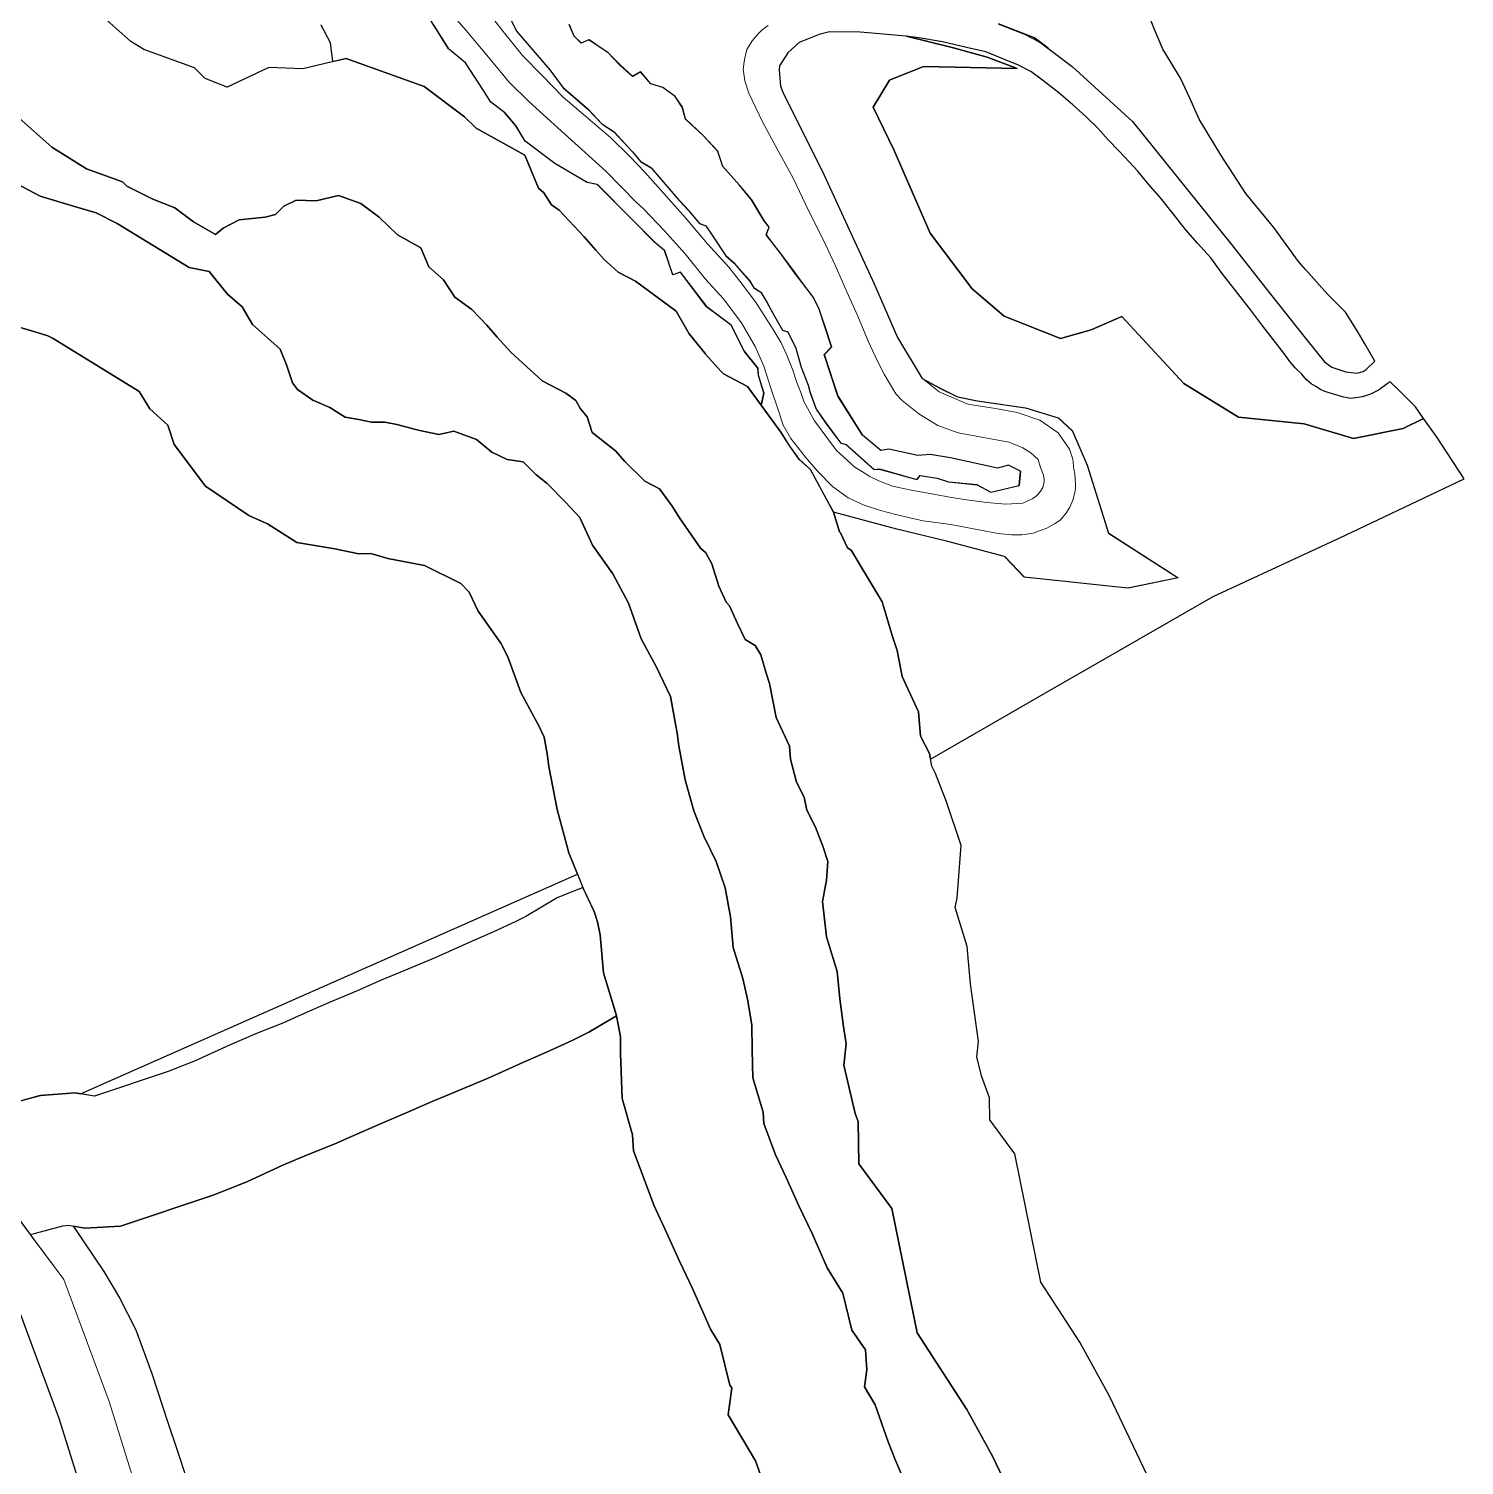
# Model space of a CAD drawing. Header units: millimetres. Extents: x 234550 to 240984, y 469077 to 474234.
# Drawn here: x 238610.5 to 238938, y 473046.7 to 473374.4 of the extents above; entities that cross this region are included whole.
import ezdxf

# ---------------------------------------------------------------- set-up
doc = ezdxf.new("R2010")
doc.units = ezdxf.units.MM
for name, color, linetype, lineweight in [('_proposed _Primary_road_Hatch', 7, 'Continuous', 0), ('_proposed OS-2 _hatch', 83, 'Continuous', 0), ('E1', 108, 'Continuous', 30)]:
    doc.layers.add(name, color=color, linetype=linetype, lineweight=lineweight)
doc.layers.add('Service-S2', color=192, linetype='Continuous')
doc.layers.add('water', color=140, linetype='Continuous', lineweight=30, true_color=0x00cdfe)

msp = doc.modelspace()

# ---------------------------------------------------------------- linework, layer by layer
at = {"layer": '_proposed _Primary_road_Hatch'}
for points in [[(238640.41, 473024.11), (238628.83, 473061.25), (238618.56, 473089.08), (238607.25, 473104.24)], [(238607.97, 473083.05), (238617.47, 473057.36), (238629.06, 473020.2)]]:
    msp.add_lwpolyline(points, dxfattribs=at)
at = {"layer": '_proposed OS-2 _hatch'}
for points in [[(238626.31, 473378.16), (238633.82, 473371.44), (238636.79, 473369.59), (238648.33, 473365.45), (238650.69, 473363.09), (238651.16, 473362.86), (238655.79, 473361.01), (238665.32, 473365.53), (238673.07, 473365.25), (238679.85, 473366.88), (238679.29, 473371.19), (238677.13, 473375.29)], [(238703.02, 473375.09), (238706.36, 473369.8), (238710.18, 473366.58), (238714.29, 473360.27), (238715.95, 473357.63), (238719.14, 473355.24), (238721.66, 473352.26), (238723.79, 473348.74), (238730.59, 473343.6), (238737.96, 473339.3), (238740.25, 473338.83), (238748.05, 473331.02), (238753.42, 473325.62), (238755.6, 473323.77), (238757.49, 473318.24), (238759.21, 473318.86), (238765.22, 473310.98), (238770.82, 473306.74), (238773.78, 473300.84), (238776.89, 473296.96), (238777.01, 473295.38), (238778.28, 473291.24), (238777.67, 473288.52), (238782.17, 473282.35), (238784.02, 473279.41), (238786.32, 473276.1), (238788.88, 473273.87), (238794.15, 473264.09), (238808.58, 473260.2), (238819.94, 473257.49), (238833.19, 473253.99), (238837.67, 473249.31), (238861.32, 473246.8), (238872.76, 473249.12), (238856.88, 473259.35), (238851.99, 473274.81), (238848.68, 473282.57), (238845.42, 473285.64), (238837.93, 473287.9), (238826.94, 473289.49), (238822.46, 473290.43), (238818.39, 473292.43), (238814.4, 473294.6), (238818.22, 473291.56), (238824.75, 473288.75), (238831.06, 473287.73), (238836.04, 473286.86), (238841.16, 473285.08), (238845.37, 473282.16), (238847.92, 473278.45), (238848.68, 473276.2), (238848.96, 473273.89), (238849.14, 473272.84), (238849.21, 473271.71), (238849.28, 473270.49), (238849.3, 473269.49), (238849.16, 473268.57), (238848.68, 473266.87), (238848, 473265.25), (238847.12, 473263.78), (238845.84, 473262.31), (238844.54, 473261.45), (238842.79, 473260.47), (238839.68, 473259.31), (238837.1, 473258.9), (238834.72, 473258.9), (238831.67, 473259.27), (238827.61, 473260.02), (238820.88, 473261.27), (238814.57, 473262.13), (238811.5, 473262.8), (238808.35, 473263.59), (238804.84, 473264.52), (238801.08, 473265.7), (238797.45, 473267.34), (238793.84, 473269.98), (238790.52, 473273.41), (238787.74, 473276.61), (238784.39, 473280.89), (238782.64, 473283.97), (238781.51, 473287.47), (238779.81, 473292.42), (238778.23, 473297.38), (238776.21, 473301.87), (238773.09, 473307.29), (238768.94, 473312.83), (238764.93, 473317.25), (238760.23, 473323.04), (238755.5, 473328.38), (238750.87, 473333.23), (238749.05, 473334.9), (238742.28, 473341.79), (238735.86, 473347.61), (238729.61, 473353.2), (238724.51, 473357.84), (238720.06, 473362.25), (238715.41, 473367.86), (238710.26, 473374), (238704.85, 473380.28)], [(238714.53, 473379.11), (238718.48, 473374.08), (238723.17, 473368.27), (238727.61, 473363.67), (238732.47, 473358.72), (238739.16, 473353.02), (238743.22, 473349.57), (238747.59, 473345.28), (238751.03, 473341.62), (238760.33, 473331.24), (238765.38, 473325.27), (238770.22, 473320), (238772.77, 473316.76), (238776.31, 473312.11), (238780.35, 473305.8), (238782.14, 473302.7), (238783.46, 473299.93), (238784.82, 473296.47), (238785.75, 473293.67), (238786.66, 473291.41), (238787.39, 473289.19), (238789.75, 473284.93), (238793.05, 473280.52), (238794.78, 473278.2), (238796.36, 473276.69), (238798.97, 473274.4), (238800.69, 473273.29), (238802.42, 473272.25), (238804.42, 473271.22), (238807.55, 473270.05), (238811.82, 473269.09), (238816.53, 473268.31), (238821.04, 473267.47), (238825.02, 473266.86), (238829, 473266.29), (238833.39, 473265.92), (238837.26, 473266.17), (238839.55, 473267.21), (238840.42, 473267.83), (238840.78, 473268.18), (238841.34, 473268.86), (238841.85, 473269.75), (238842.07, 473270.68), (238842.15, 473271.06), (238842.14, 473271.59), (238842.01, 473272.53), (238841.32, 473274.28), (238840.76, 473276.14), (238839.14, 473277.65), (238837.32, 473278.74), (238834.2, 473280.09), (238828.73, 473281.09), (238822.57, 473282.19), (238817.93, 473283.9), (238813.6, 473286.5), (238809.76, 473289.56), (238808.31, 473291.08), (238805.63, 473295.54), (238804.11, 473298.56), (238802.02, 473303.12), (238799.62, 473308.8), (238797.15, 473314.33), (238794.47, 473320.46), (238791.65, 473326.46), (238788.58, 473332.64), (238784.84, 473340.41), (238781.49, 473346.52), (238777.91, 473353.1), (238774.82, 473359.7), (238773.87, 473362.51), (238773.48, 473365.16), (238773.83, 473367.37), (238774.34, 473369.59), (238775.58, 473371.64), (238776.93, 473373.22), (238777.83, 473374.11), (238779.17, 473375.09)], [(238733.85, 473375.33), (238734.95, 473372.67), (238736.6, 473371.05), (238738.35, 473371.87), (238742.71, 473368.86), (238745.42, 473366.1), (238748.33, 473363.45), (238750.12, 473364.57), (238752.46, 473361.82), (238755.19, 473360.96), (238758.02, 473358.88), (238759.66, 473356.45), (238760.37, 473353.78), (238764.47, 473349.95), (238767.74, 473346.41), (238768.89, 473342.95), (238772.68, 473338.68), (238775.45, 473335.33), (238778.26, 473330.64), (238779.45, 473329.09), (238778.79, 473327.36), (238780.15, 473325.64), (238782.03, 473323.15), (238785.34, 473318.66), (238786.91, 473316.54), (238789.58, 473313.04), (238790.85, 473310.38), (238792.17, 473306.43), (238793.73, 473301.8), (238792.02, 473300.05), (238795.16, 473290.6), (238800.75, 473281.71), (238804.92, 473278.16), (238806.77, 473278.5), (238813.35, 473277.05), (238816.22, 473277.3), (238820.88, 473276.52), (238831.58, 473274.16), (238834.1, 473274.84), (238836.84, 473273.49), (238836.51, 473270.17), (238830.01, 473268.66), (238826.9, 473270.38), (238820.42, 473271.02), (238817.78, 473271.88), (238813.91, 473272.47), (238813.18, 473271.58), (238804.64, 473273.95), (238803.39, 473273.86), (238796.98, 473279.56), (238795.75, 473279.94), (238792.18, 473284.75), (238790.21, 473287.63), (238788.86, 473291.36), (238788.34, 473293.08), (238786.75, 473297.15), (238785.58, 473301.54), (238783.75, 473305.24), (238782.5, 473305.64), (238780.7, 473308.81), (238778.91, 473311.98), (238777.55, 473314.31), (238775.99, 473315.29), (238775, 473316.91), (238773.28, 473318.85), (238771.49, 473320.87), (238769.62, 473322.56), (238766.5, 473327.26), (238765.02, 473329.4), (238763.57, 473329.99), (238761.11, 473332.89), (238758.98, 473335.21), (238752.58, 473342.64), (238750.13, 473344.11), (238748.27, 473346.29), (238744.05, 473350.88), (238741.27, 473352.67), (238738.04, 473356.1), (238732.52, 473360.92), (238729.44, 473364.98), (238726.09, 473368.84), (238721.88, 473373.72), (238719.09, 473379.28)], [(238833.43, 473374.75), (238837.65, 473373.03), (238840.99, 473371.28), (238843.05, 473369.98), (238839.97, 473372.33), (238831.71, 473375.53)], [(238646.5, 473043.7), (238644.35, 473050.15), (238642.27, 473056.49), (238638.59, 473067.64), (238636.42, 473073.66), (238634.94, 473077.6), (238631.25, 473084.91), (238627.68, 473090.91), (238621.01, 473100.76), (238620.63, 473101.28), (238619.62, 473101.46), (238618.27, 473101.35), (238612.07, 473099.66), (238610.87, 473099.39), (238618.56, 473089.08), (238628.83, 473061.25), (238640.41, 473024.11)]]:
    msp.add_lwpolyline(points, dxfattribs=at)
at = {"layer": '_proposed OS-2 _hatch', "elevation": 0}
for points in [[(238703.02, 473375.09), (238706.36, 473369.8), (238710.18, 473366.58), (238714.29, 473360.27), (238715.95, 473357.63), (238719.14, 473355.24), (238721.66, 473352.26), (238723.79, 473348.74), (238730.59, 473343.6), (238737.96, 473339.3), (238740.25, 473338.83), (238748.05, 473331.02), (238753.42, 473325.62), (238755.6, 473323.77), (238757.49, 473318.24), (238759.21, 473318.86), (238765.22, 473310.98), (238770.82, 473306.74), (238773.78, 473300.84), (238776.89, 473296.96), (238777.01, 473295.38), (238778.28, 473291.24), (238777.67, 473288.52), (238782.17, 473282.35), (238784.02, 473279.41), (238786.32, 473276.1), (238788.88, 473273.87), (238794.15, 473264.09), (238808.58, 473260.2), (238819.94, 473257.49), (238833.19, 473253.99), (238837.67, 473249.31), (238861.32, 473246.8), (238872.76, 473249.12), (238856.88, 473259.35), (238851.99, 473274.81), (238848.68, 473282.57), (238845.42, 473285.64), (238837.93, 473287.9), (238826.94, 473289.49), (238822.46, 473290.43), (238818.39, 473292.43), (238814.4, 473294.6), (238818.22, 473291.56), (238824.75, 473288.75), (238831.06, 473287.73), (238836.04, 473286.86), (238841.16, 473285.08), (238845.37, 473282.16), (238847.92, 473278.45), (238848.68, 473276.2), (238848.96, 473273.89), (238849.14, 473272.84), (238849.21, 473271.71), (238849.28, 473270.49), (238849.3, 473269.49), (238849.16, 473268.57), (238848.68, 473266.87), (238848, 473265.25), (238847.12, 473263.78), (238845.84, 473262.31), (238844.54, 473261.45), (238842.79, 473260.47), (238839.68, 473259.31), (238837.1, 473258.9), (238834.72, 473258.9), (238831.67, 473259.27), (238827.61, 473260.02), (238820.88, 473261.27), (238814.57, 473262.13), (238811.5, 473262.8), (238808.35, 473263.59), (238804.84, 473264.52), (238801.08, 473265.7), (238797.45, 473267.34), (238793.84, 473269.98), (238790.52, 473273.41), (238787.74, 473276.61), (238784.39, 473280.89), (238782.64, 473283.97), (238781.51, 473287.47), (238779.81, 473292.42), (238778.23, 473297.38), (238776.21, 473301.87), (238773.09, 473307.29), (238768.94, 473312.83), (238764.93, 473317.25), (238760.23, 473323.04), (238755.5, 473328.38), (238750.87, 473333.23), (238749.05, 473334.9), (238742.28, 473341.79), (238735.86, 473347.61), (238729.61, 473353.2), (238724.51, 473357.84), (238720.06, 473362.25), (238715.41, 473367.86), (238710.26, 473374), (238704.85, 473380.28)], [(238714.53, 473379.11), (238718.48, 473374.08), (238723.17, 473368.27), (238727.61, 473363.67), (238732.47, 473358.72), (238739.16, 473353.02), (238743.22, 473349.57), (238747.59, 473345.28), (238751.03, 473341.62), (238760.33, 473331.24), (238765.38, 473325.27), (238770.22, 473320), (238772.77, 473316.76), (238776.31, 473312.11), (238780.35, 473305.8), (238782.14, 473302.7), (238783.46, 473299.93), (238784.82, 473296.47), (238785.75, 473293.67), (238786.66, 473291.41), (238787.39, 473289.19), (238789.75, 473284.93), (238793.05, 473280.52), (238794.78, 473278.2), (238796.36, 473276.69), (238798.97, 473274.4), (238800.69, 473273.29), (238802.42, 473272.25), (238804.42, 473271.22), (238807.55, 473270.05), (238811.82, 473269.09), (238816.53, 473268.31), (238821.04, 473267.47), (238825.02, 473266.86), (238829, 473266.29), (238833.39, 473265.92), (238837.26, 473266.17), (238839.55, 473267.21), (238840.42, 473267.83), (238840.78, 473268.18), (238841.34, 473268.86), (238841.85, 473269.75), (238842.07, 473270.68), (238842.15, 473271.06), (238842.14, 473271.59), (238842.01, 473272.53), (238841.32, 473274.28), (238840.76, 473276.14), (238839.14, 473277.65), (238837.32, 473278.74), (238834.2, 473280.09), (238828.73, 473281.09), (238822.57, 473282.19), (238817.93, 473283.9), (238813.6, 473286.5), (238809.76, 473289.56), (238808.31, 473291.08), (238805.63, 473295.54), (238804.11, 473298.56), (238802.02, 473303.12), (238799.62, 473308.8), (238797.15, 473314.33), (238794.47, 473320.46), (238791.65, 473326.46), (238788.58, 473332.64), (238784.84, 473340.41), (238781.49, 473346.52), (238777.91, 473353.1), (238774.82, 473359.7), (238773.87, 473362.51), (238773.48, 473365.16), (238773.83, 473367.37), (238774.34, 473369.59), (238775.58, 473371.64), (238776.93, 473373.22), (238777.83, 473374.11), (238779.17, 473375.09)], [(238733.85, 473375.33), (238734.95, 473372.67), (238736.6, 473371.05), (238738.35, 473371.87), (238742.71, 473368.86), (238745.42, 473366.1), (238748.33, 473363.45), (238750.12, 473364.57), (238752.46, 473361.82), (238755.19, 473360.96), (238758.02, 473358.88), (238759.66, 473356.45), (238760.37, 473353.78), (238764.47, 473349.95), (238767.74, 473346.41), (238768.89, 473342.95), (238772.68, 473338.68), (238775.45, 473335.33), (238778.26, 473330.64), (238779.45, 473329.09), (238778.79, 473327.36), (238780.15, 473325.64), (238782.03, 473323.15), (238785.34, 473318.66), (238786.91, 473316.54), (238789.58, 473313.04), (238790.85, 473310.38), (238792.17, 473306.43), (238793.73, 473301.8), (238792.02, 473300.05), (238795.16, 473290.6), (238800.75, 473281.71), (238804.92, 473278.16), (238806.77, 473278.5), (238813.35, 473277.05), (238816.22, 473277.3), (238820.88, 473276.52), (238831.58, 473274.16), (238834.1, 473274.84), (238836.84, 473273.49), (238836.51, 473270.17), (238830.01, 473268.66), (238826.9, 473270.38), (238820.42, 473271.02), (238817.78, 473271.88), (238813.91, 473272.47), (238813.18, 473271.58), (238804.64, 473273.95), (238803.39, 473273.86), (238796.98, 473279.56), (238795.75, 473279.94), (238792.18, 473284.75), (238790.21, 473287.63), (238788.86, 473291.36), (238788.34, 473293.08), (238786.75, 473297.15), (238785.58, 473301.54), (238783.75, 473305.24), (238782.5, 473305.64), (238780.7, 473308.81), (238778.91, 473311.98), (238777.55, 473314.31), (238775.99, 473315.29), (238775, 473316.91), (238773.28, 473318.85), (238771.49, 473320.87), (238769.62, 473322.56), (238766.5, 473327.26), (238765.02, 473329.4), (238763.57, 473329.99), (238761.11, 473332.89), (238758.98, 473335.21), (238752.58, 473342.64), (238750.13, 473344.11), (238748.27, 473346.29), (238744.05, 473350.88), (238741.27, 473352.67), (238738.04, 473356.1), (238732.52, 473360.92), (238729.44, 473364.98), (238726.09, 473368.84), (238721.88, 473373.72), (238719.09, 473379.28)], [(238833.43, 473374.75), (238837.65, 473373.03), (238840.99, 473371.28), (238843.05, 473369.98), (238839.97, 473372.33), (238831.71, 473375.53)]]:
    msp.add_lwpolyline(points, dxfattribs=at)
at = {"layer": '_proposed OS-2 _hatch'}
msp.add_lwpolyline([(238703.41, 473162.52), (238711.02, 473165.96), (238716.37, 473168.31), (238721.62, 473170.72), (238723.93, 473171.86), (238731.08, 473176.14), (238736.92, 473178.49), (238735.69, 473181.56), (238622.33, 473131.44), (238625.52, 473130.88), (238642.35, 473136.54), (238648.5, 473138.94), (238656.28, 473142.56), (238662.49, 473145.18), (238668.49, 473147.57), (238671.95, 473149.13), (238678.89, 473152.16), (238685.26, 473154.85), (238690.93, 473157.37), (238694.26, 473158.74), (238697.88, 473160.22)], close=True, dxfattribs=at)
at = {"layer": 'E1'}
for points in [[(238865.68, 473044.46), (238857.09, 473062.51), (238850.33, 473074.81), (238841.44, 473088.51), (238835.48, 473117.76), (238829.74, 473125.51), (238829.69, 473130.52), (238827.87, 473135.55), (238826.84, 473139.88), (238827.22, 473143.39), (238826.12, 473151.04), (238825.33, 473156.5), (238824.58, 473165.07), (238821.86, 473173.97), (238822.28, 473176.14), (238823.21, 473188.07), (238819.92, 473198.04), (238817.41, 473204.5), (238816.57, 473206.16), (238815.97, 473209.08), (238813.96, 473213.04), (238813.53, 473218.53), (238809.75, 473226.59), (238808.61, 473232.54), (238807.48, 473235.99), (238805.23, 473243.69), (238798.17, 473255.44), (238797.3, 473255.97), (238795.72, 473259.41), (238795.51, 473259.64), (238794.1, 473264.08), (238788.83, 473273.86), (238786.27, 473276.09), (238783.98, 473279.4), (238782.12, 473282.34), (238774.51, 473292.78), (238768.99, 473295.65), (238768.38, 473296.25), (238765, 473300.06), (238764.87, 473300.16), (238764.84, 473300.27), (238761.2, 473304.75), (238758.21, 473309.94), (238748.96, 473316.78), (238744.96, 473318.86), (238743.29, 473320.37), (238741.78, 473321.75), (238739.87, 473323.87), (238737.22, 473326.93), (238731.49, 473332.97), (238729.81, 473334.2), (238728.02, 473336.92), (238726.83, 473337.97), (238723.67, 473345.55), (238712.59, 473351.69), (238709.91, 473354.25), (238700.73, 473361.21), (238682.9, 473367.61), (238673.07, 473365.25), (238665.32, 473365.53), (238655.79, 473361.01), (238650.77, 473363.01), (238648.33, 473365.45), (238636.79, 473369.59), (238633.82, 473371.44), (238626.31, 473378.16)], [(238677.13, 473375.29), (238679.29, 473371.19), (238679.85, 473366.88), (238682.9, 473367.61), (238700.73, 473361.21), (238709.91, 473354.25), (238712.59, 473351.69), (238723.67, 473345.55), (238726.83, 473337.97), (238728.02, 473336.92), (238729.81, 473334.2), (238731.49, 473332.97), (238737.22, 473326.93), (238739.87, 473323.87), (238741.78, 473321.75), (238743.29, 473320.37), (238744.96, 473318.86), (238748.96, 473316.78), (238758.21, 473309.94), (238761.2, 473304.75), (238764.84, 473300.27), (238764.85, 473300.22), (238768.38, 473296.25), (238768.99, 473295.65), (238774.51, 473292.78), (238777.63, 473288.51), (238778.24, 473291.23), (238776.97, 473295.37), (238776.84, 473296.95), (238773.73, 473300.83), (238770.77, 473306.73), (238765.17, 473310.97), (238759.17, 473318.85), (238757.44, 473318.23), (238755.55, 473323.76), (238753.37, 473325.61), (238748, 473331.01), (238740.2, 473338.82), (238737.91, 473339.29), (238730.55, 473343.59), (238723.75, 473348.73), (238721.62, 473352.25), (238719.09, 473355.23), (238715.91, 473357.62), (238714.25, 473360.26), (238710.13, 473366.56), (238706.31, 473369.79), (238700.62, 473378.79)], [(238719.04, 473379.27), (238721.83, 473373.71), (238726.04, 473368.83), (238729.39, 473364.97), (238732.47, 473360.91), (238737.99, 473356.09), (238741.22, 473352.66), (238744, 473350.87), (238748.22, 473346.28), (238750.08, 473344.1), (238752.53, 473342.63), (238758.93, 473335.2), (238761.06, 473332.88), (238763.53, 473329.97), (238764.97, 473329.39), (238766.45, 473327.25), (238769.57, 473322.55), (238771.44, 473320.86), (238773.23, 473318.84), (238774.95, 473316.9), (238775.94, 473315.28), (238777.5, 473314.3), (238778.86, 473311.97), (238780.65, 473308.8), (238782.45, 473305.63), (238783.7, 473305.23), (238785.53, 473301.53), (238786.7, 473297.14), (238788.29, 473293.07), (238788.81, 473291.35), (238790.16, 473287.62), (238792.13, 473284.74), (238795.7, 473279.93), (238796.93, 473279.55), (238803.34, 473273.85), (238804.59, 473273.94), (238813.13, 473271.56), (238813.86, 473272.46), (238817.74, 473271.87), (238820.37, 473271.01), (238826.85, 473270.37), (238829.96, 473268.65), (238836.47, 473270.16), (238836.79, 473273.48), (238834.05, 473274.83), (238831.53, 473274.15), (238820.83, 473276.51), (238816.17, 473277.29), (238813.31, 473277.04), (238806.72, 473278.49), (238804.87, 473278.15), (238800.7, 473281.7), (238795.11, 473290.59), (238791.97, 473300.04), (238793.68, 473301.79), (238792.13, 473306.42), (238790.8, 473310.37), (238789.54, 473313.03), (238786.87, 473316.53), (238785.29, 473318.64), (238781.98, 473323.14), (238780.1, 473325.63), (238778.74, 473327.35), (238779.4, 473329.08), (238778.21, 473330.63), (238775.4, 473335.31), (238772.63, 473338.66), (238768.84, 473342.94), (238767.69, 473346.39), (238764.42, 473349.94), (238760.32, 473353.77), (238759.61, 473356.44), (238757.97, 473358.87), (238755.15, 473360.95), (238752.41, 473361.81), (238750.08, 473364.56), (238748.28, 473363.44), (238745.37, 473366.09), (238742.67, 473368.85), (238738.3, 473371.86), (238736.55, 473371.04), (238734.91, 473372.66), (238733.81, 473375.32)], [(238831.66, 473375.51), (238839.92, 473372.32), (238848.57, 473365.72), (238862.29, 473353.19), (238884.88, 473325.14), (238893.52, 473314.19), (238901.98, 473303.49), (238906.08, 473298.42), (238907.82, 473297.16), (238911.01, 473296.12), (238913.51, 473295.81), (238914.96, 473296.17), (238915.61, 473296.62), (238917.61, 473298.52), (238915.28, 473302.49), (238913.69, 473305.2), (238910.91, 473309.74), (238906.84, 473313.73), (238901.79, 473319.45), (238900.17, 473321.27), (238894.53, 473329.04), (238888.18, 473336.8), (238882.52, 473345.44), (238877.56, 473353.76), (238875.39, 473358.5), (238873.29, 473363.06), (238871.05, 473366.75), (238869.23, 473369.72), (238867.37, 473374.19), (238865.86, 473377.76)], [(238608.27, 473354.04), (238615.77, 473347.33), (238623.67, 473342.43), (238631.88, 473339.48), (238632.89, 473338.48), (238638.82, 473335.48), (238643.83, 473333.48), (238648.13, 473330.34), (238653.11, 473327.41), (238654.87, 473328.85), (238658.49, 473330.74), (238664.49, 473331.35), (238666.8, 473332), (238668.69, 473333.93), (238671.56, 473335.28), (238676.1, 473335.12), (238681.2, 473336.35), (238686.26, 473334.53), (238690.43, 473331.37), (238694.67, 473327.32), (238700, 473324.37), (238701.79, 473320.08), (238705.14, 473317.11), (238707.74, 473313.16), (238711.61, 473310.34), (238715, 473306.77), (238717.36, 473304.04), (238720.46, 473300.58), (238723.13, 473298.15), (238727.68, 473294.04), (238733.01, 473291.26), (238735.34, 473289.54), (238736.4, 473287.69), (238737.92, 473285.82), (238739.02, 473282.3), (238744.37, 473278.11), (238746.54, 473275.67), (238751.05, 473271.16), (238754.42, 473269.41), (238757.29, 473265.46), (238758.96, 473262.83), (238763.75, 473255.92), (238765.01, 473254.82), (238766.36, 473252.32), (238767.97, 473247.26), (238769.59, 473243.6), (238770.37, 473242.73), (238772.22, 473238.71), (238773.97, 473235.07), (238776.25, 473233.68), (238777.53, 473231.55), (238778.82, 473227.13), (238779.5, 473225.03), (238781, 473217.24), (238784.05, 473210.74), (238784.28, 473207.76), (238785.68, 473202.49), (238787.39, 473199.12), (238787.99, 473196.17), (238789.99, 473192.24), (238791.67, 473187.91), (238792.83, 473184.39), (238792.51, 473180.18), (238791.56, 473175.3), (238792.54, 473167.26), (238794.97, 473159.31), (238795.52, 473153.07), (238796.42, 473146.77), (238796.99, 473142.84), (238796.46, 473137.98), (238799.07, 473126.97), (238799.74, 473125.1), (238799.85, 473115.46), (238807.42, 473105.25), (238813.18, 473076.96), (238824.56, 473059.41), (238830.38, 473048.82), (238838.41, 473031.94)], [(238810.37, 473042.91), (238808.25, 473047.84), (238806.59, 473052.08), (238803.61, 473060.52), (238801.18, 473064.63), (238801.68, 473068.48), (238801.41, 473073.02), (238798.28, 473077.51), (238796.23, 473086), (238792.67, 473091.75), (238789.21, 473099.61), (238786.2, 473105.88), (238783.32, 473112.32), (238780.87, 473117.55), (238778.19, 473124.7), (238778.04, 473127.27), (238775.74, 473135.12), (238775.54, 473141.39), (238775.44, 473147.18), (238774.47, 473153), (238773.42, 473157.72), (238771.23, 473164.78), (238770.63, 473171.8), (238769.37, 473178.42), (238767.31, 473184.4), (238764.56, 473190.17), (238762.22, 473196), (238760.3, 473203.06), (238758.82, 473210.79), (238758.45, 473213.66), (238756.89, 473222.05), (238753.66, 473228.91), (238750.24, 473235.25), (238747.35, 473243.32), (238743.77, 473250.01), (238739.1, 473256.6), (238736.2, 473262.91), (238732.96, 473266.35), (238728.75, 473270.63), (238726.23, 473272.7), (238723.31, 473275.56), (238719.65, 473276.09), (238716.16, 473277.79), (238712.69, 473280.7), (238707.49, 473282.55), (238704.08, 473281.85), (238699.33, 473282.78), (238694.47, 473284.13), (238691.76, 473284.64), (238688.7, 473284.64), (238685.82, 473285.21), (238682.7, 473285.75), (238679.2, 473287.97), (238675.35, 473289.68), (238671.8, 473292.09), (238670.67, 473293.59), (238669.34, 473297.7), (238667.84, 473301.28), (238661.58, 473306.9), (238659.21, 473310.91), (238655.85, 473313.86), (238651.7, 473319), (238647.08, 473319.9), (238630.69, 473329.97), (238625.92, 473332.35), (238620.99, 473333.81), (238613.11, 473336.17), (238607.92, 473338.95)], [(238601.59, 473308.31), (238612.42, 473305.06), (238614.87, 473304.33), (238616.12, 473303.71), (238635.49, 473291.81), (238635.74, 473291.66), (238638.11, 473287.66), (238642.26, 473283.93), (238643.68, 473279.53), (238650.86, 473270.06), (238660.71, 473263.35), (238664.99, 473261.45), (238671.68, 473257.2), (238680.35, 473255.71), (238685.79, 473254.63), (238688.56, 473254.64), (238692.4, 473253.57), (238700.78, 473251.92), (238709.06, 473247.87), (238711.01, 473245.87), (238713.02, 473241.52), (238718.21, 473234.2), (238719.85, 473231.12), (238722.76, 473223), (238726.87, 473215.39), (238728.1, 473212.77), (238728.8, 473209), (238729.18, 473206.06), (238731.05, 473196.29), (238733.73, 473186.44), (238735.69, 473181.56), (238737.06, 473178.14), (238739.49, 473173.03), (238740.3, 473170.68), (238740.87, 473167.7), (238741.61, 473159), (238744.63, 473149.28), (238744.57, 473149.25), (238745.01, 473147.26), (238745.48, 473144.44), (238745.55, 473140.67), (238745.88, 473130.36), (238748.28, 473122.12), (238748.5, 473118.42), (238753.19, 473105.9), (238756.04, 473099.83), (238758.97, 473093.27), (238761.95, 473087.06), (238766.06, 473077.74), (238768.2, 473074.28), (238770.44, 473065.02), (238770.89, 473064.37), (238770.1, 473058.26), (238776.3, 473047.76), (238778.48, 473041.61)], [(238607.25, 473104.24), (238610.87, 473099.39), (238612.07, 473099.66), (238618.27, 473101.35), (238619.62, 473101.46), (238623.35, 473100.79), (238631.48, 473101.23), (238652.6, 473108.33), (238660.3, 473111.34), (238668.45, 473115.14), (238673.87, 473117.42), (238680.21, 473119.95), (238684.12, 473121.71), (238690.73, 473124.6), (238697.17, 473127.32), (238702.71, 473129.77), (238705.65, 473130.98), (238709.34, 473132.49), (238715.36, 473135), (238723.23, 473138.56), (238728.66, 473140.94), (238734.51, 473143.63), (238738.29, 473145.49), (238744.57, 473149.25), (238744.4, 473150), (238741.61, 473159), (238740.87, 473167.7), (238740.3, 473170.68), (238739.49, 473173.03), (238736.9, 473178.48), (238731.08, 473176.14), (238723.93, 473171.86), (238721.62, 473170.72), (238716.37, 473168.31), (238711.02, 473165.96), (238703.41, 473162.52), (238697.88, 473160.22), (238694.26, 473158.74), (238690.93, 473157.37), (238685.26, 473154.85), (238678.89, 473152.16), (238671.95, 473149.13), (238668.49, 473147.57), (238662.49, 473145.18), (238656.28, 473142.56), (238648.5, 473138.94), (238642.35, 473136.54), (238625.52, 473130.88), (238621.09, 473131.66), (238613.11, 473131.04), (238604.88, 473128.8)], [(238629.06, 473020.2), (238617.47, 473057.36), (238607.97, 473083.05)]]:
    msp.add_lwpolyline(points, dxfattribs=at)
at = {"layer": 'E1', "elevation": 0}
msp.add_lwpolyline([(238938, 473271.71), (238931.65, 473281.36), (238928.73, 473285.5), (238924.04, 473283.2), (238912.73, 473280.89), (238901.44, 473284.22), (238886.51, 473285.78), (238874.06, 473293.42), (238859.9, 473308.75), (238852.92, 473305.67), (238845.9, 473303.68), (238833.04, 473308.8), (238825.71, 473315.06), (238816.15, 473327.75), (238807.96, 473346.6), (238803.19, 473356.45), (238806.9, 473362.67), (238814.63, 473365.77), (238835.97, 473365.27), (238829.16, 473367.91), (238821.15, 473370.1), (238810.7, 473372.68), (238800.2, 473373.58), (238793.19, 473373.65), (238790.83, 473373.07), (238786.3, 473371.2), (238783.67, 473368.85), (238781.75, 473365.92), (238781.68, 473364.99), (238782.01, 473361.26), (238782.67, 473359.53), (238791.51, 473341.92), (238803.38, 473316.2), (238808.69, 473303.91), (238814.35, 473294.59), (238818.34, 473292.42), (238822.41, 473290.42), (238826.89, 473289.48), (238837.88, 473287.89), (238845.37, 473285.63), (238848.63, 473282.56), (238851.94, 473274.8), (238856.83, 473259.34), (238872.71, 473249.11), (238861.27, 473246.79), (238837.62, 473249.3), (238833.14, 473253.98), (238819.89, 473257.48), (238808.53, 473260.19), (238794.1, 473264.08), (238795.51, 473259.64), (238795.72, 473259.41), (238797.3, 473255.97), (238798.17, 473255.44), (238805.23, 473243.69), (238807.48, 473235.99), (238808.61, 473232.54), (238809.75, 473226.59), (238813.53, 473218.53), (238813.96, 473213.04), (238815.97, 473209.08), (238816.24, 473207.76), (238842.47, 473222.93), (238854.27, 473229.69), (238880.71, 473244.88), (238909.59, 473258.28), (238916.83, 473261.65)], close=True, dxfattribs=at)
at = {"layer": 'E1'}
msp.add_lwpolyline([(238938, 473271.71), (238931.65, 473281.36), (238928.73, 473285.5), (238924.04, 473283.2), (238912.73, 473280.89), (238901.44, 473284.22), (238886.51, 473285.78), (238874.06, 473293.42), (238859.9, 473308.75), (238852.92, 473305.67), (238845.9, 473303.68), (238833.04, 473308.8), (238825.71, 473315.06), (238816.15, 473327.75), (238807.96, 473346.6), (238803.19, 473356.45), (238806.9, 473362.67), (238814.63, 473365.77), (238835.97, 473365.27), (238829.16, 473367.91), (238821.15, 473370.1), (238810.7, 473372.68), (238800.2, 473373.58), (238793.19, 473373.65), (238790.83, 473373.07), (238786.3, 473371.2), (238783.67, 473368.85), (238781.75, 473365.92), (238781.68, 473364.99), (238782.01, 473361.26), (238782.67, 473359.53), (238791.51, 473341.92), (238803.38, 473316.2), (238808.69, 473303.91), (238814.35, 473294.59), (238818.34, 473292.42), (238822.41, 473290.42), (238826.89, 473289.48), (238837.88, 473287.89), (238845.37, 473285.63), (238848.63, 473282.56), (238851.94, 473274.8), (238856.83, 473259.34), (238872.71, 473249.11), (238861.27, 473246.79), (238837.62, 473249.3), (238833.14, 473253.98), (238819.89, 473257.48), (238808.53, 473260.19), (238794.1, 473264.08), (238795.51, 473259.64), (238795.72, 473259.41), (238797.3, 473255.97), (238798.17, 473255.44), (238805.23, 473243.69), (238807.48, 473235.99), (238808.61, 473232.54), (238809.75, 473226.59), (238813.53, 473218.53), (238813.96, 473213.04), (238815.97, 473209.08), (238816.24, 473207.76), (238842.47, 473222.93), (238854.27, 473229.69), (238880.71, 473244.88), (238909.59, 473258.28), (238916.83, 473261.65)], close=True, dxfattribs=at)
at = {"layer": 'Service-S2', "transparency": 33554633}
msp.add_lwpolyline([(238871.64, 473332.06), (238868.74, 473335.79), (238865.9, 473338.96), (238863.54, 473341.85), (238861.65, 473343.94), (238859.19, 473346.55), (238856.78, 473349), (238854.43, 473351.68), (238851.69, 473354.35), (238848.69, 473357.01), (238845.51, 473359.75), (238841.77, 473362.6), (238839.11, 473364.58), (238838.68, 473364.82), (238836.31, 473366.06), (238833.1, 473367.36), (238828.86, 473369.06), (238824.48, 473370.09), (238818.96, 473371.34), (238813.61, 473372.25), (238810.7, 473372.68), (238821.15, 473370.1), (238829.16, 473367.91), (238835.97, 473365.27), (238814.63, 473365.77), (238806.9, 473362.67), (238803.19, 473356.45), (238807.96, 473346.6), (238816.15, 473327.75), (238825.71, 473315.06), (238833.04, 473308.8), (238845.9, 473303.68), (238852.92, 473305.67), (238859.9, 473308.75), (238874.06, 473293.42), (238886.51, 473285.78), (238901.44, 473284.22), (238912.73, 473280.89), (238924.04, 473283.2), (238928.73, 473285.5), (238926.89, 473288.12), (238923.28, 473291.67), (238920.99, 473293.89), (238920.65, 473293.55), (238918.4, 473291.9), (238916.75, 473291.07), (238916.41, 473290.93), (238915.48, 473290.64), (238914.71, 473290.44), (238913.77, 473290.24), (238912.1, 473290.03), (238910.46, 473290.32), (238909.2, 473290.71), (238907.93, 473291.08), (238906.92, 473291.41), (238906.22, 473291.62), (238905.24, 473292.1), (238904.17, 473292.74), (238903.05, 473293.4), (238902.02, 473294.28), (238900.98, 473295.54), (238899.46, 473297.03), (238898.17, 473298.5), (238896.87, 473300.4), (238894.45, 473303.4), (238892.05, 473306.51), (238889.32, 473310.17), (238886.31, 473314.01), (238882.8, 473318.56), (238880.15, 473322.09), (238877.14, 473325.43), (238874.4, 473328.58)], close=True, dxfattribs=at)
at = {"layer": 'Service-S2'}
msp.add_lwpolyline([(238871.64, 473332.06), (238868.74, 473335.79), (238865.9, 473338.96), (238863.54, 473341.85), (238861.65, 473343.94), (238859.19, 473346.55), (238856.78, 473349), (238854.43, 473351.68), (238851.69, 473354.35), (238848.69, 473357.01), (238845.51, 473359.75), (238841.77, 473362.6), (238839.11, 473364.58), (238838.68, 473364.82), (238836.31, 473366.06), (238833.1, 473367.36), (238828.86, 473369.06), (238824.48, 473370.09), (238818.96, 473371.34), (238813.61, 473372.25), (238810.7, 473372.68), (238821.15, 473370.1), (238829.16, 473367.91), (238835.97, 473365.27), (238814.63, 473365.77), (238806.9, 473362.67), (238803.19, 473356.45), (238807.96, 473346.6), (238816.15, 473327.75), (238825.71, 473315.06), (238833.04, 473308.8), (238845.9, 473303.68), (238852.92, 473305.67), (238859.9, 473308.75), (238874.06, 473293.42), (238886.51, 473285.78), (238901.44, 473284.22), (238912.73, 473280.89), (238924.04, 473283.2), (238928.73, 473285.5), (238926.89, 473288.12), (238923.28, 473291.67), (238920.99, 473293.89), (238920.65, 473293.55), (238918.4, 473291.9), (238916.75, 473291.07), (238916.41, 473290.93), (238915.48, 473290.64), (238914.71, 473290.44), (238913.77, 473290.24), (238912.1, 473290.03), (238910.46, 473290.32), (238909.2, 473290.71), (238907.93, 473291.08), (238906.92, 473291.41), (238906.22, 473291.62), (238905.24, 473292.1), (238904.17, 473292.74), (238903.05, 473293.4), (238902.02, 473294.28), (238900.98, 473295.54), (238899.46, 473297.03), (238898.17, 473298.5), (238896.87, 473300.4), (238894.45, 473303.4), (238892.05, 473306.51), (238889.32, 473310.17), (238886.31, 473314.01), (238882.8, 473318.56), (238880.15, 473322.09), (238877.14, 473325.43), (238874.4, 473328.58)], close=True, dxfattribs=at)
for points in [[(238603.67, 473128.53), (238613.21, 473131.05), (238621.09, 473131.66), (238622.33, 473131.44), (238735.69, 473181.56), (238733.73, 473186.44), (238731.05, 473196.29), (238729.18, 473206.06), (238728.8, 473209), (238728.1, 473212.77), (238726.87, 473215.39), (238722.76, 473223), (238719.85, 473231.12), (238718.21, 473234.2), (238713.02, 473241.52), (238711.01, 473245.87), (238709.06, 473247.87), (238700.78, 473251.92), (238692.4, 473253.57), (238688.56, 473254.64), (238685.79, 473254.63), (238680.35, 473255.71), (238671.68, 473257.2), (238664.99, 473261.45), (238660.71, 473263.35), (238650.86, 473270.06), (238643.68, 473279.53), (238642.26, 473283.93), (238638.11, 473287.66), (238635.82, 473291.52), (238635.49, 473291.81), (238616.12, 473303.71), (238614.87, 473304.33), (238612.42, 473305.06), (238601.59, 473308.31)], [(238778.48, 473041.61), (238776.3, 473047.76), (238770.1, 473058.26), (238770.89, 473064.37), (238770.44, 473065.02), (238768.2, 473074.28), (238766.06, 473077.74), (238761.95, 473087.06), (238758.97, 473093.27), (238756.04, 473099.83), (238753.19, 473105.9), (238748.5, 473118.42), (238748.28, 473122.12), (238745.88, 473130.36), (238745.55, 473140.67), (238745.48, 473144.44), (238745.01, 473147.26), (238744.57, 473149.25), (238738.29, 473145.49), (238734.51, 473143.63), (238728.66, 473140.94), (238723.23, 473138.56), (238715.36, 473135), (238709.34, 473132.49), (238705.65, 473130.98), (238702.71, 473129.77), (238697.17, 473127.32), (238690.73, 473124.6), (238684.12, 473121.71), (238680.21, 473119.95), (238673.87, 473117.42), (238668.45, 473115.14), (238660.3, 473111.34), (238652.6, 473108.33), (238631.48, 473101.23), (238623.35, 473100.79), (238620.63, 473101.28), (238621.01, 473100.76), (238627.68, 473090.91), (238631.25, 473084.91), (238634.94, 473077.6), (238636.42, 473073.66), (238638.59, 473067.64), (238642.27, 473056.49), (238644.35, 473050.15), (238646.5, 473043.7)]]:
    msp.add_lwpolyline(points, dxfattribs=at)
at = {"layer": 'Service-S2', "transparency": 33554633}
msp.add_lwpolyline([(238778.48, 473041.61), (238776.3, 473047.76), (238770.1, 473058.26), (238770.89, 473064.37), (238770.44, 473065.02), (238768.2, 473074.28), (238766.06, 473077.74), (238761.95, 473087.06), (238758.97, 473093.27), (238756.04, 473099.83), (238753.19, 473105.9), (238748.5, 473118.42), (238748.28, 473122.12), (238745.88, 473130.36), (238745.55, 473140.67), (238745.48, 473144.44), (238745.01, 473147.26), (238744.57, 473149.25), (238738.29, 473145.49), (238734.51, 473143.63), (238728.66, 473140.94), (238723.23, 473138.56), (238715.36, 473135), (238709.34, 473132.49), (238705.65, 473130.98), (238702.71, 473129.77), (238697.17, 473127.32), (238690.73, 473124.6), (238684.12, 473121.71), (238680.21, 473119.95), (238673.87, 473117.42), (238668.45, 473115.14), (238660.3, 473111.34), (238652.6, 473108.33), (238631.48, 473101.23), (238623.35, 473100.79), (238620.63, 473101.28), (238621.01, 473100.76), (238627.68, 473090.91), (238631.25, 473084.91), (238634.94, 473077.6), (238636.42, 473073.66), (238638.59, 473067.64), (238642.27, 473056.49), (238644.35, 473050.15), (238646.5, 473043.7)], dxfattribs=at)
at = {"layer": 'water'}
for points in [[(238838.41, 473031.94), (238830.38, 473048.82), (238824.56, 473059.41), (238813.18, 473076.96), (238807.42, 473105.25), (238799.85, 473115.46), (238799.74, 473125.1), (238799.07, 473126.97), (238796.46, 473137.98), (238796.99, 473142.84), (238796.42, 473146.77), (238795.52, 473153.07), (238794.97, 473159.31), (238792.54, 473167.26), (238791.56, 473175.3), (238792.51, 473180.18), (238792.83, 473184.39), (238791.67, 473187.91), (238789.99, 473192.24), (238787.99, 473196.17), (238787.39, 473199.12), (238785.68, 473202.49), (238784.28, 473207.76), (238784.05, 473210.74), (238781, 473217.24), (238779.5, 473225.03), (238778.82, 473227.13), (238777.53, 473231.55), (238776.25, 473233.68), (238773.97, 473235.07), (238772.22, 473238.71), (238770.37, 473242.73), (238769.59, 473243.6), (238767.97, 473247.26), (238766.36, 473252.32), (238765.01, 473254.82), (238763.75, 473255.92), (238758.96, 473262.83), (238757.29, 473265.46), (238754.42, 473269.41), (238751.05, 473271.16), (238746.54, 473275.67), (238744.37, 473278.11), (238739.02, 473282.3), (238737.92, 473285.82), (238736.4, 473287.69), (238735.34, 473289.54), (238733.01, 473291.26), (238727.68, 473294.04), (238723.13, 473298.15), (238720.46, 473300.58), (238717.36, 473304.04), (238715, 473306.77), (238711.61, 473310.34), (238707.74, 473313.16), (238705.14, 473317.11), (238701.79, 473320.08), (238700, 473324.37), (238694.67, 473327.32), (238690.43, 473331.37), (238686.26, 473334.53), (238681.2, 473336.35), (238676.1, 473335.12), (238671.56, 473335.28), (238668.69, 473333.93), (238666.8, 473332), (238664.49, 473331.35), (238658.49, 473330.74), (238654.87, 473328.85), (238653.11, 473327.41), (238648.13, 473330.34), (238643.83, 473333.48), (238638.82, 473335.48), (238632.89, 473338.48), (238631.88, 473339.48), (238623.67, 473342.43), (238615.77, 473347.33), (238608.27, 473354.04)], [(238607.92, 473338.95), (238613.11, 473336.17), (238620.99, 473333.81), (238625.92, 473332.35), (238630.69, 473329.97), (238647.08, 473319.9), (238651.7, 473319), (238655.85, 473313.86), (238659.21, 473310.91), (238661.58, 473306.9), (238667.84, 473301.28), (238669.34, 473297.7), (238670.67, 473293.59), (238671.8, 473292.09), (238675.35, 473289.68), (238679.2, 473287.97), (238682.7, 473285.75), (238685.82, 473285.21), (238688.7, 473284.64), (238691.76, 473284.64), (238694.47, 473284.13), (238699.33, 473282.78), (238704.08, 473281.85), (238707.49, 473282.55), (238712.69, 473280.7), (238716.16, 473277.79), (238719.65, 473276.09), (238723.31, 473275.56), (238726.23, 473272.7), (238728.75, 473270.63), (238732.96, 473266.35), (238736.2, 473262.91), (238739.1, 473256.6), (238743.77, 473250.01), (238747.35, 473243.32), (238750.24, 473235.25), (238753.66, 473228.91), (238756.89, 473222.05), (238758.45, 473213.66), (238758.82, 473210.79), (238760.3, 473203.06), (238762.22, 473196), (238764.56, 473190.17), (238767.31, 473184.4), (238769.37, 473178.42), (238770.63, 473171.8), (238771.23, 473164.78), (238773.42, 473157.72), (238774.47, 473153), (238775.44, 473147.18), (238775.54, 473141.39), (238775.74, 473135.12), (238778.04, 473127.27), (238778.19, 473124.7), (238780.87, 473117.55), (238783.32, 473112.32), (238786.2, 473105.88), (238789.21, 473099.61), (238792.67, 473091.75), (238796.23, 473086), (238798.28, 473077.51), (238801.41, 473073.02), (238801.68, 473068.48), (238801.18, 473064.63), (238803.61, 473060.52), (238806.59, 473052.08), (238808.25, 473047.84), (238810.37, 473042.91)]]:
    msp.add_lwpolyline(points, dxfattribs=at)

doc.saveas('drawing.dxf')
